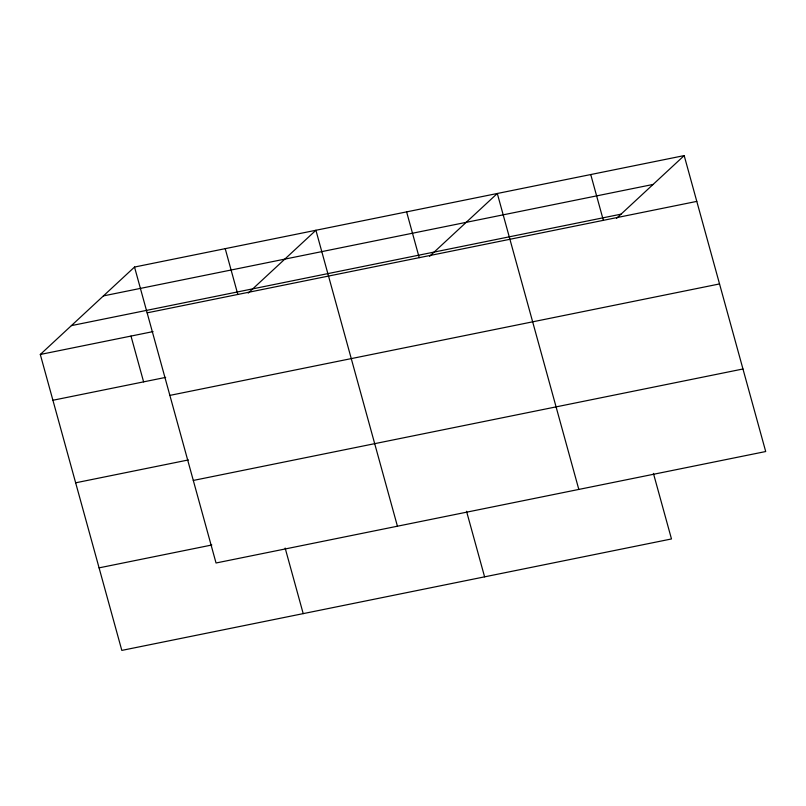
<?xml version="1.0" encoding="UTF-8"?>
<svg xmlns="http://www.w3.org/2000/svg" width="806" height="806" viewBox="0 0 806 806"><rect width="100%" height="100%" fill="white"/><g stroke="black" fill="none" stroke-linecap="round" stroke-linejoin="round"><path stroke-width="1.21" d="M653.424 473.394L671.479 538.952L121.817 650.402L40.3 354.469L134.521 267.048L684.183 155.598L765.7 451.531L216.038 562.991L134.521 267.048M248.208 293.082L315.912 230.274L397.429 526.207M429.598 256.298L497.302 193.49L578.819 489.433M616.479 218.406L684.183 155.598M103.43 295.903L653.092 184.443M71.391 325.624L621.053 214.164M147.135 312.849L696.797 201.389M40.3 354.469L153.059 331.598M52.914 400.26L165.673 377.389M169.875 395.393L719.536 283.934M75.653 482.804L188.403 459.944M193.299 480.447L742.961 368.987M99.078 567.857L211.837 544.997M590.738 174.539L603.351 220.33M406.607 211.877L419.221 257.668M466.533 511.286L484.597 576.844M225.217 248.661L237.83 294.452M285.153 548.07L303.207 613.628M130.995 336.072L143.609 381.863"/></g></svg>
